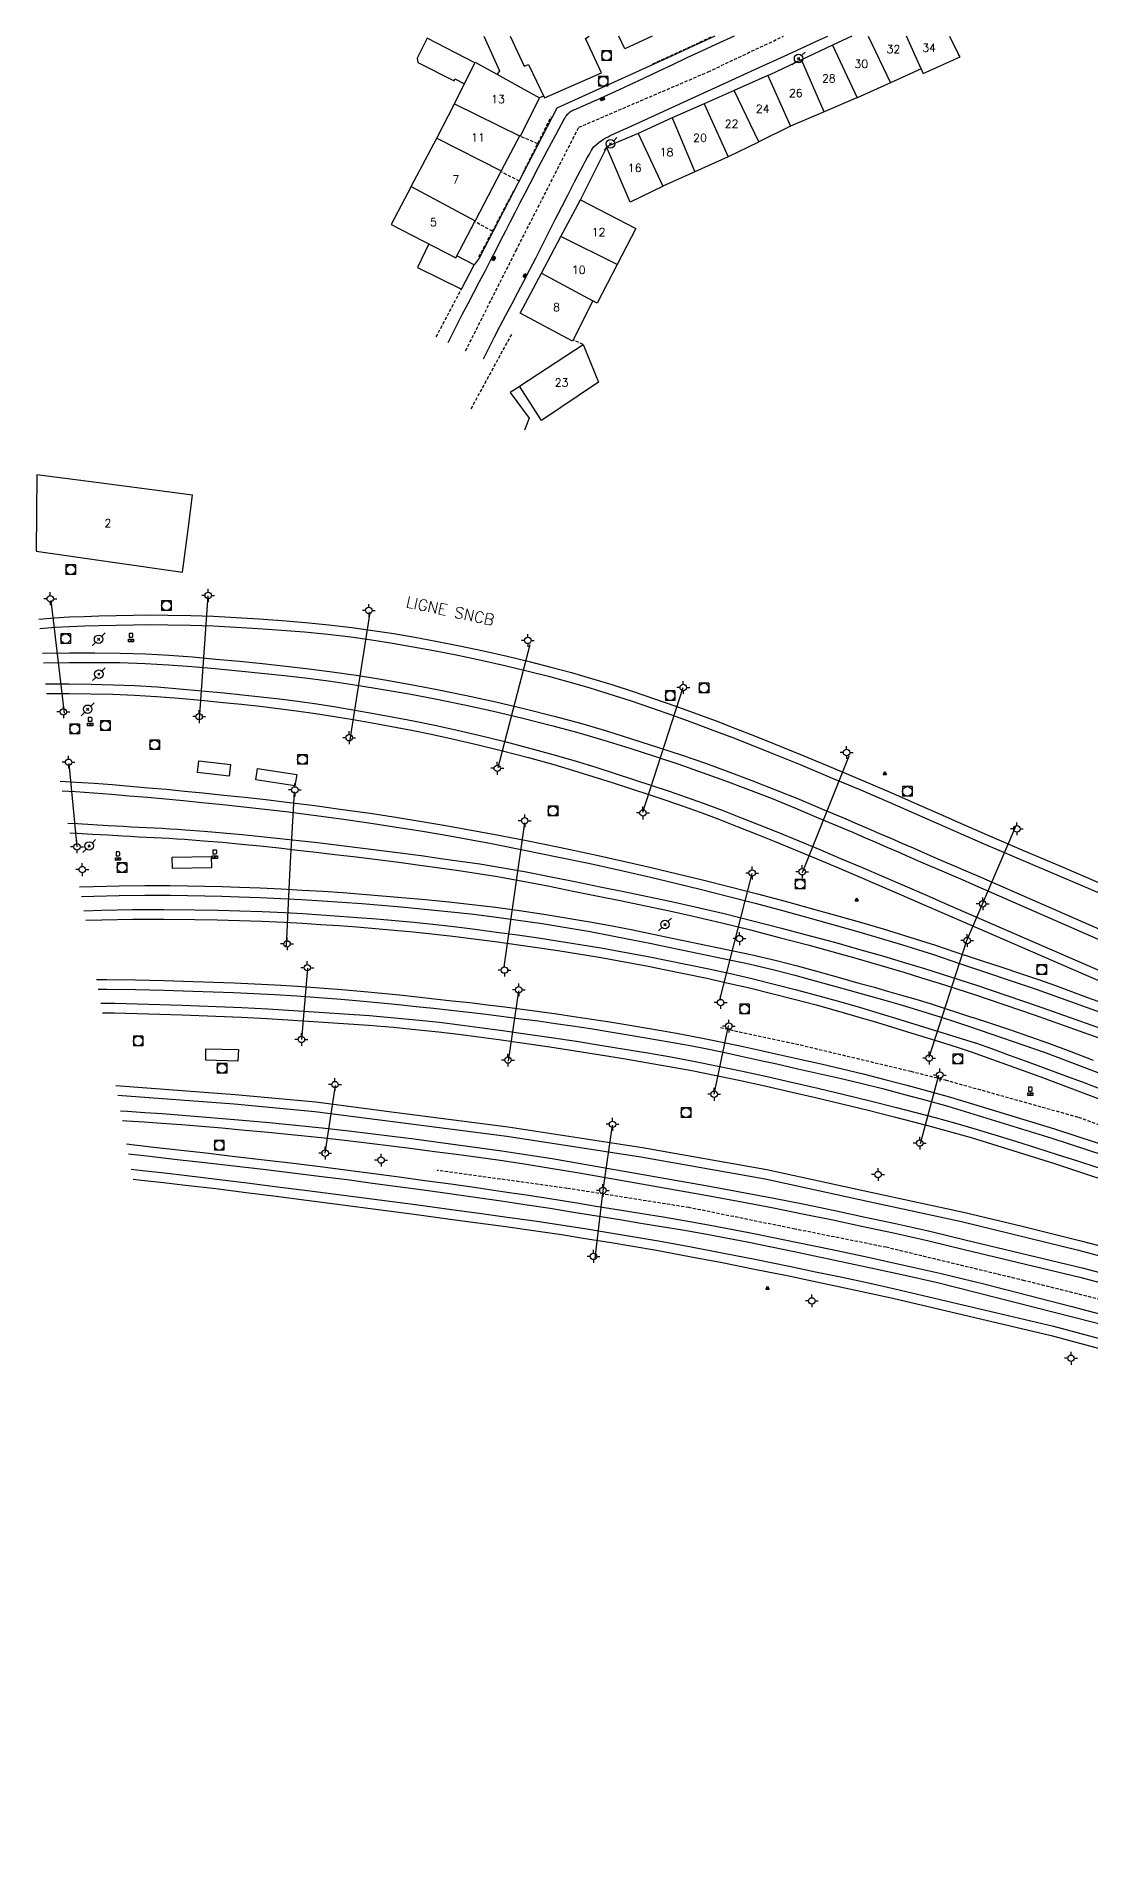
# Model space of a CAD drawing. Header units: millimetres. Extents: x 185000 to 186000, y 127999 to 129000.
# Drawn here: x 185449 to 185613.8, y 128717.7 to 129000 of the extents above; entities that cross this region are included whole.
import ezdxf
from ezdxf.enums import TextEntityAlignment as Align

# ---------------------------------------------------------------- set-up
doc = ezdxf.new("R2010")
doc.units = ezdxf.units.MM
doc.linetypes.add('DASHED', pattern=[0.75, 0.5, -0.25])
doc.layers.get('0').update_dxf_attribs({"linetype": 'CONTINUOUS'})
for name, color, linetype in [('W0001', 6, 'DASHED'), ('W0014', 7, 'CONTINUOUS'), ('W0101', 7, 'CONTINUOUS'), ('W0104', 1, 'CONTINUOUS'), ('W0112', 1, 'DASHED'), ('W0401', 7, 'CONTINUOUS'), ('W0420', 7, 'CONTINUOUS'), ('W0438', 7, 'CONTINUOUS'), ('W0439', 7, 'CONTINUOUS'), ('W0473', 7, 'CONTINUOUS'), ('W0610', 7, 'CONTINUOUS'), ('W0611', 7, 'CONTINUOUS'), ('W0700', 7, 'CONTINUOUS'), ('W0850', 7, 'CONTINUOUS'), ('W0989', 7, 'CONTINUOUS'), ('W0991', 7, 'CONTINUOUS'), ('W1102', 7, 'CONTINUOUS')]:
    doc.layers.add(name, color=color, linetype=linetype)
doc.styles.get("Standard").update_dxf_attribs({"font": 'romans.shx', "width": 0.85})

# ---------------------------------------------------------------- blocks, each defined once
blk = doc.blocks.new('T420')
for p, q in [((0.75, 0.75), (-0.75, 0.75)), ((-0.75, 0.75), (-0.75, -0.75)), ((0.75, 0.75), (0.75, -0.75)), ((0.75, -0.75), (-0.75, -0.75))]:
    blk.add_line(p, q)
blk.add_ellipse((0, 0), major_axis=(-0.53, 0.53), ratio=1, start_param=3.926991, end_param=10.210176)
blk = doc.blocks.new('T401')
for p, q in [((-0.3, 0.3), (0, 0.3)), ((-0.3, -0.25), (-0.3, 0.3)), ((-0.3, 0.15), (0, 0.15)), ((-0.3, 0), (0, 0)), ((0, 0.3), (0, -0.25)), ((-0.3, -0.15), (0, -0.15)), ((-0.3, -0.25), (-0.3, -0.3)), ((-0.3, -0.3), (0, -0.3)), ((0, -0.3), (0, -0.25))]:
    blk.add_line(p, q)
blk = doc.blocks.new('T473')
for p, q in [((-0.166667, 0.166667), (0.166667, -0.166667)), ((-0.166667, -0.166667), (0.166667, 0.166667)), ((0.500001, 0.500001), (1.000002, 1.000002)), ((-1.000002, -1.000002), (-0.500001, -0.500001))]:
    blk.add_line(p, q)
blk.add_ellipse((0, 0), major_axis=(0.471405, 0.471405), ratio=1, start_param=5.4977871438, end_param=11.780972451)
blk = doc.blocks.new('croix')
for p, q in [((-3, 0), (3, 0)), ((0, -3), (0, 3))]:
    blk.add_line(p, q)
blk = doc.blocks.new('T818')
at = {"color": 16, "linetype": 'Continuous', "xscale": 0.0001666666666666667, "yscale": 0.0001666666666666667}
blk.add_blockref('croix', (0, 0), dxfattribs=at)
blk = doc.blocks.new('T610')
for p, q in [((-0.500001, 0), (-1.000002, 0)), ((0, 0.500001), (0, 1.000002)), ((0.500001, 0), (1.000002, 0)), ((0, -0.500001), (0, -1.000002))]:
    blk.add_line(p, q)
blk.add_ellipse((0, 0), major_axis=(-0.353554, 0.353554), ratio=1, start_param=3.926990817, end_param=10.2101761242)
blk = doc.blocks.new('T438')
for p, q in [((-0.4, 0.2), (0.4, 0.2)), ((-0.4, -0.2), (-0.4, 0.2)), ((0.15, 1.1), (-0.3, 1.1)), ((-0.3, 1.1), (-0.3, 0.5)), ((-0.3, 0.5), (0.15, 0.5)), ((0.3, 0.65), (0.3, 0.95)), ((0.4, 0.2), (0.4, -0.2))]:
    blk.add_line(p, q)
at = {"flags": 128}
for points in [[(-0.4, -0.2), (0.4, 0.2)], [(0.4, -0.2), (-0.4, -0.2)]]:
    blk.add_lwpolyline(points, dxfattribs=at)
for centre, major_axis, start_param, end_param in [((0.15, 0.95), (0.106, -0.106), 0.785398, 2.356194), ((0.15, 0.65), (0.106, 0.106), 3.926991, 5.497787)]:
    blk.add_ellipse(centre, major_axis=major_axis, ratio=1, start_param=start_param, end_param=end_param)
blk = doc.blocks.new('T850')
for p, q in [((-0.25, -0.15), (0, 0.32)), ((0, 0.32), (0.25, -0.15)), ((-0.25, -0.15), (0.25, -0.15))]:
    blk.add_line(p, q)
for major_axis in [(-0.106, 0.106), (-0.0354, 0.0354), (-0.0236, 0.0236)]:
    blk.add_ellipse((0, 0), major_axis=major_axis, ratio=1, start_param=3.926991, end_param=10.210176)

msp = doc.modelspace()

# ---------------------------------------------------------------- linework, layer by layer
at = {"layer": 'W0001'}
msp.add_lwpolyline([(185516.11, 128950.85), (185516.11, 128950.85), (185524, 128966.54), (185533.79, 128985.77), (185554.02, 128994.43), (185565.8, 129000)], dxfattribs=at)
at = {"layer": 'W0014'}
for points in [[(185555.03, 129000), (185548.28, 128996.87), (185530.35, 128988.75), (185518.25, 128965.32), (185517.44, 128964.28)], [(185558.05, 129000), (185555.21, 128998.69), (185552.95, 128997.64), (185550.69, 128996.59), (185548.43, 128995.53), (185546.17, 128994.46), (185543.92, 128993.4), (185541.66, 128992.35), (185539.4, 128991.3), (185537.13, 128990.26), (185536.73, 128990.08), (185536.32, 128989.9), (185535.92, 128989.72), (185535.51, 128989.54), (185535.11, 128989.36), (185534.7, 128989.18), (185534.29, 128989), (185533.89, 128988.82), (185533.58, 128988.68), (185533.26, 128988.56), (185532.95, 128988.42), (185532.65, 128988.26), (185532.47, 128988.14), (185532.28, 128988.02), (185532.11, 128987.88), (185531.95, 128987.73), (185531.82, 128987.58), (185531.71, 128987.43), (185531.61, 128987.26), (185531.52, 128987.09)], [(185541.39, 128985.67), (185546.39, 128987.96), (185551.39, 128990.26), (185556.39, 128992.55), (185561.39, 128994.84), (185566.46, 128997.15), (185571.53, 128999.47), (185572.7, 129000)], [(185531.52, 128987.09), (185530.16, 128984.56), (185528.8, 128982.02), (185527.46, 128979.48), (185526.12, 128976.93), (185525.36, 128975.45), (185524.6, 128973.98), (185523.84, 128972.5), (185523.08, 128971.02), (185522.33, 128969.54), (185521.57, 128968.06), (185520.82, 128966.58), (185520.05, 128965.1), (185519.16, 128963.37), (185518.25, 128961.64), (185517.35, 128959.91), (185516.45, 128958.19), (185515.54, 128956.46), (185514.64, 128954.73), (185513.34, 128952.08)], [(185518.88, 128949.62), (185520.61, 128953.04), (185521.53, 128954.78), (185522.45, 128956.51), (185523.37, 128958.24), (185524.28, 128959.98), (185525.19, 128961.71), (185526.1, 128963.45), (185527.11, 128965.42), (185528.12, 128967.39), (185529.12, 128969.37), (185530.12, 128971.34), (185531.12, 128973.32), (185532.12, 128975.29), (185533.14, 128977.26), (185534.17, 128979.22), (185534.48, 128979.82), (185534.79, 128980.41), (185535.11, 128981), (185535.45, 128981.58), (185535.62, 128981.88), (185535.8, 128982.19), (185536, 128982.48), (185536.22, 128982.76), (185536.56, 128983.09), (185536.92, 128983.39), (185537.3, 128983.66), (185537.68, 128983.92), (185538.02, 128984.12), (185538.36, 128984.3), (185538.7, 128984.48), (185539.05, 128984.65), (185539.63, 128984.92), (185540.21, 128985.18), (185540.8, 128985.43), (185541.39, 128985.67)]]:
    msp.add_lwpolyline(points, dxfattribs=at)
at = {"layer": 'W0101'}
for points in [[(185523.07, 129000), (185525.25, 128995.29), (185525.95, 128995.55), (185528.43, 128990.36)], [(185537.34, 128994.28), (185534.86, 128999.64), (185535.4, 129000)], [(185545.26, 129000), (185541, 128998.01), (185540.04, 129000)], [(185573.41, 128998.61), (185568.58, 128996.31)], [(185576.46, 129000), (185573.41, 128998.61)], [(185514.4, 128989.42), (185517.61, 128995.95), (185527.65, 128990.36), (185524.61, 128984.4)], [(185568.58, 128996.31), (185563.62, 128993.95), (185563.34, 128993.83)], [(185587.31, 128994.89), (185587.59, 128994.15), (185593.37, 128996.79), (185593.13, 128997.15)], [(185528.43, 128990.36), (185537.34, 128994.28)], [(185563.34, 128993.83), (185558.07, 128991.51)], [(185587.31, 128994.89), (185582.47, 128992.72)], [(185558.07, 128991.51), (185553.38, 128989.44)], [(185577.29, 128990.39), (185576.98, 128990.25), (185572.14, 128988.18)], [(185582.47, 128992.72), (185577.29, 128990.39)], [(185511.59, 128984.06), (185514.4, 128989.42)], [(185548.37, 128987.23), (185543.05, 128984.8)], [(185553.38, 128989.44), (185548.37, 128987.23)], [(185572.14, 128988.18), (185566.85, 128985.93)], [(185524.61, 128984.4), (185524.58, 128984.49), (185521.68, 128978.95)], [(185543.05, 128984.8), (185538.11, 128982.69)], [(185566.85, 128985.93), (185561.9, 128983.5)], [(185507.62, 128976.5), (185511.59, 128984.06)], [(185546.9, 128976.55), (185546.86, 128976.51), (185541.83, 128974.07), (185538.11, 128982.69)], [(185561.9, 128983.5), (185561.89, 128983.46), (185557.12, 128981.13)], [(185521.68, 128978.95), (185517.6, 128971.16)], [(185551.92, 128978.8), (185546.9, 128976.55)], [(185557.12, 128981.13), (185551.92, 128978.8)], [(185507.62, 128976.5), (185504.5, 128970.57), (185514.59, 128965.39), (185517.6, 128971.16)], [(185530.99, 128968.7), (185534.06, 128974.45)], [(185534.06, 128974.45), (185542.7, 128969.98), (185539.79, 128964.34)], [(185527.95, 128962.98), (185530.99, 128968.7)], [(185524.64, 128956.76), (185527.95, 128962.98)], [(185539.79, 128964.34), (185536.68, 128958.3), (185535.97, 128958.68)], [(185535.97, 128958.68), (185532.83, 128952.37), (185524.64, 128956.76)]]:
    msp.add_lwpolyline(points, dxfattribs=at)
for points in [[(185536.89, 128945.94), (185527.99, 128939.97), (185524.52, 128945.35), (185534.48, 128951.83)], [(185449.12, 128931.5), (185449.01, 128919.56), (185471.9, 128916.28), (185472.77, 128922.97), (185473.45, 128928.31), (185458.37, 128930.27)]]:
    msp.add_lwpolyline(points, close=True, dxfattribs=at)
at = {"layer": 'W0104'}
for points in [[(185517.56, 128995.85), (185510.12, 128999.68), (185508.52, 128996.57), (185508.63, 128995.91), (185514.3, 128993.02), (185514.44, 128993.32), (185515.93, 128992.54)], [(185518.96, 129000), (185521.4, 128994.59), (185521.02, 128994.05)], [(185528.29, 128990.65), (185527.65, 128990.36)], [(185534.06, 128974.45), (185538.08, 128982.46), (185538.11, 128982.69)], [(185510.38, 128967.55), (185508.59, 128963.86), (185515.45, 128960.49), (185517.44, 128964.28), (185514.75, 128965.7)], [(185524.56, 128945.27), (185523.08, 128944.36), (185526.06, 128940.32), (185525.33, 128938.46)]]:
    msp.add_lwpolyline(points, dxfattribs=at)
at = {"layer": 'W0112'}
for points in [[(185545.38, 128995.67), (185552.69, 128999.05), (185554.7, 129000)], [(185525.09, 128978.62), (185529.47, 128987.41)], [(185527.37, 128983.19), (185524.61, 128984.4)], [(185524.54, 128977.36), (185521.61, 128978.82)], [(185518.2, 128965.52), (185523.64, 128975.83)], [(185520.31, 128969.53), (185517.54, 128971.04)], [(185511.52, 128953.03), (185515.45, 128960.49)], [(185523.26, 128953.41), (185516.81, 128941.56)], [(185534.48, 128951.83), (185532.93, 128952.57)], [(185555.94, 128845.15), (185568.43, 128842.45), (185585.66, 128838.34), (185591.05, 128836.98)], [(185591.05, 128836.98), (185611.86, 128831.16), (185637.85, 128821.73), (185652.12, 128816.21), (185672.92, 128807.13), (185699.26, 128795.79), (185724.9, 128784.77), (185759.96, 128769.62), (185788.44, 128756.73), (185802.83, 128750.64), (185817.42, 128745.07), (185823.29, 128741.96)], [(185567.55, 128813.69), (185551.02, 128817.04), (185531.94, 128820.05), (185511.67, 128822.86)], [(185822.11, 128731.63), (185798.98, 128740.16), (185772.15, 128749.79), (185738.93, 128761.85), (185711.72, 128771.59), (185681.34, 128782.46), (185666.58, 128787.48), (185660.19, 128789.57), (185635.85, 128796.96), (185618.24, 128801.93), (185603.41, 128805.63), (185581.82, 128810.84), (185567.55, 128813.69)]]:
    msp.add_lwpolyline(points, dxfattribs=at)
at = {"layer": 'W0439'}
for points in [[(185474.45, 128886.81), (185479.37, 128886.26), (185479.16, 128884.43), (185474.24, 128884.99)], [(185483.6, 128885.6), (185489.72, 128884.66), (185489.45, 128882.9), (185483.33, 128883.84)], [(185470.27, 128871.77), (185476.37, 128871.9), (185476.4, 128870.1), (185470.31, 128869.98)], [(185475.52, 128841.86), (185480.64, 128841.75), (185480.5, 128839.93), (185475.52, 128840.07)]]:
    msp.add_lwpolyline(points, close=True, dxfattribs=at)
at = {"layer": 'W0611'}
for points in [[(185451.33, 128911.88), (185453.37, 128894.28)], [(185475.83, 128912.6), (185474.5, 128893.31)], [(185501.12, 128909.97), (185498.02, 128890.12)], [(185521.2, 128885.8), (185526.22, 128905)], [(185550.03, 128898.21), (185543.73, 128878.75)], [(185454.11, 128886.41), (185455.39, 128873.39)], [(185576.01, 128887.56), (185568.67, 128869.32)], [(185488.13, 128857.91), (185488.71, 128870.07), (185489.4, 128882)], [(185522.15, 128854.63), (185525.38, 128877.15)], [(185602.07, 128876.66), (185594.37, 128858.7), (185588.46, 128840.49)], [(185555.83, 128849.5), (185560.9, 128869.24)], [(185490.54, 128843.31), (185491.46, 128854.43)], [(185522.82, 128839.92), (185524.42, 128850.88)], [(185554.95, 128834.77), (185557.21, 128845.42)], [(185587.17, 128827.03), (185590.05, 128837.74)], [(185494.18, 128825.54), (185495.79, 128836.1)], [(185539, 128829.92), (185537.61, 128820.11), (185536.32, 128809.15)]]:
    msp.add_lwpolyline(points, dxfattribs=at)
at = {"layer": 'W0700'}
for points in [[(185449.45, 128908.97), (185451.9, 128909.16), (185454.19, 128909.29), (185456.49, 128909.38), (185458.78, 128909.45), (185461.49, 128909.52), (185464.19, 128909.57), (185466.9, 128909.6), (185469.61, 128909.58), (185473.16, 128909.51), (185476.72, 128909.39), (185480.27, 128909.22), (185483.82, 128909.01), (185487.46, 128908.75), (185491.1, 128908.44), (185494.73, 128908.08), (185498.35, 128907.65), (185501.64, 128907.19), (185504.92, 128906.68), (185508.19, 128906.11), (185511.45, 128905.5), (185515.17, 128904.78), (185518.88, 128904), (185522.58, 128903.18), (185526.26, 128902.29), (185529.45, 128901.47), (185532.63, 128900.6), (185535.79, 128899.68), (185538.94, 128898.72), (185542.28, 128897.65), (185545.61, 128896.52), (185548.93, 128895.35), (185552.24, 128894.16), (185555.25, 128893.04), (185558.26, 128891.89), (185561.25, 128890.71), (185564.24, 128889.51), (185568.93, 128887.61), (185573.6, 128885.68), (185578.26, 128883.71), (185582.91, 128881.72)], [(185449.58, 128907.48), (185452.01, 128907.67), (185454.28, 128907.79), (185456.55, 128907.88), (185458.83, 128907.95), (185461.51, 128908.02), (185464.21, 128908.07), (185466.9, 128908.1), (185469.59, 128908.08), (185473.12, 128908.01), (185476.66, 128907.89), (185480.19, 128907.72), (185483.72, 128907.51), (185487.34, 128907.25), (185490.95, 128906.95), (185494.56, 128906.59), (185498.16, 128906.16), (185501.42, 128905.71), (185504.68, 128905.19), (185507.93, 128904.63), (185511.17, 128904.03), (185514.87, 128903.31), (185518.56, 128902.54), (185522.23, 128901.71), (185525.9, 128900.84), (185529.07, 128900.02), (185532.22, 128899.16), (185535.36, 128898.25), (185538.49, 128897.29), (185541.82, 128896.22), (185545.13, 128895.1), (185548.43, 128893.94), (185551.72, 128892.75), (185554.73, 128891.63), (185557.72, 128890.49), (185560.7, 128889.31), (185563.68, 128888.12), (185568.36, 128886.22), (185573.02, 128884.29), (185577.68, 128882.33), (185582.31, 128880.34)], [(185449.98, 128903.61), (185454.2, 128903.68), (185458.17, 128903.7), (185462.15, 128903.66), (185466.13, 128903.53), (185469.79, 128903.32), (185473.46, 128903.04), (185477.11, 128902.72), (185480.77, 128902.37), (185484.39, 128902.01), (185488.01, 128901.62), (185491.63, 128901.2), (185495.24, 128900.72), (185499.36, 128900.12), (185503.47, 128899.46), (185507.57, 128898.74), (185511.66, 128897.97), (185516.25, 128897.03), (185520.83, 128896.03), (185525.39, 128894.96), (185529.93, 128893.81), (185534.04, 128892.68), (185538.14, 128891.48), (185542.21, 128890.22), (185546.27, 128888.92), (185549.93, 128887.7), (185553.58, 128886.43), (185557.22, 128885.12), (185560.84, 128883.76), (185564.53, 128882.31), (185568.21, 128880.81), (185571.87, 128879.28), (185575.53, 128877.74), (185577.28, 128877), (185579.03, 128876.25), (185580.78, 128875.49), (185582.53, 128874.73), (185584.27, 128873.97), (185586.02, 128873.21), (185587.76, 128872.45), (185589.51, 128871.69), (185591.1, 128871.01), (185592.69, 128870.32), (185594.28, 128869.64), (185595.88, 128868.96)], [(185450.14, 128902.11), (185454.2, 128902.18), (185458.16, 128902.2), (185462.11, 128902.16), (185466.06, 128902.03), (185469.71, 128901.82), (185473.35, 128901.54), (185476.99, 128901.22), (185480.62, 128900.88), (185484.23, 128900.52), (185487.83, 128900.13), (185491.44, 128899.71), (185495.03, 128899.24), (185499.13, 128898.63), (185503.22, 128897.98), (185507.3, 128897.27), (185511.36, 128896.5), (185515.93, 128895.56), (185520.49, 128894.57), (185525.03, 128893.5), (185529.55, 128892.35), (185533.64, 128891.24), (185537.71, 128890.04), (185541.76, 128888.79), (185545.8, 128887.49), (185549.45, 128886.28), (185553.08, 128885.01), (185556.7, 128883.71), (185560.3, 128882.36), (185563.99, 128880.92), (185567.65, 128879.42), (185571.3, 128877.89), (185574.95, 128876.36), (185576.7, 128875.62), (185578.45, 128874.87), (185580.19, 128874.11), (185581.94, 128873.35), (185583.68, 128872.59), (185585.43, 128871.83), (185587.17, 128871.07), (185588.92, 128870.32), (185590.51, 128869.63), (185592.1, 128868.95), (185593.69, 128868.26), (185595.29, 128867.58)], [(185450.49, 128898.83), (185454.18, 128898.83), (185457.61, 128898.8), (185461.03, 128898.71), (185464.45, 128898.56), (185467.94, 128898.35), (185471.42, 128898.07), (185474.9, 128897.77), (185478.38, 128897.43), (185481.26, 128897.15), (185484.14, 128896.84), (185487.02, 128896.5), (185489.89, 128896.13), (185492.87, 128895.7), (185495.84, 128895.24), (185498.81, 128894.75), (185501.77, 128894.23), (185504.87, 128893.66), (185507.96, 128893.06), (185511.05, 128892.43), (185514.13, 128891.75), (185518.2, 128890.81), (185522.26, 128889.82), (185526.3, 128888.77), (185530.33, 128887.67), (185533.4, 128886.77), (185536.45, 128885.82), (185539.48, 128884.85), (185542.52, 128883.85), (185545.21, 128882.97), (185547.9, 128882.07), (185550.58, 128881.14), (185553.25, 128880.19), (185556.17, 128879.1), (185559.08, 128877.98), (185561.98, 128876.83), (185564.88, 128875.67), (185568.16, 128874.33), (185571.43, 128872.96), (185574.7, 128871.58), (185577.96, 128870.2), (185581.35, 128868.75), (185584.74, 128867.29), (185588.12, 128865.82), (185591.5, 128864.34)], [(185450.65, 128897.33), (185454.17, 128897.33), (185457.57, 128897.3), (185460.97, 128897.21), (185464.37, 128897.07), (185467.84, 128896.85), (185471.31, 128896.58), (185474.77, 128896.27), (185478.23, 128895.94), (185481.1, 128895.65), (185483.97, 128895.35), (185486.83, 128895.01), (185489.69, 128894.64), (185492.65, 128894.22), (185495.61, 128893.76), (185498.56, 128893.27), (185501.51, 128892.76), (185504.59, 128892.19), (185507.67, 128891.59), (185510.74, 128890.96), (185513.8, 128890.29), (185517.85, 128889.35), (185521.89, 128888.36), (185525.91, 128887.32), (185529.92, 128886.23), (185532.97, 128885.33), (185536.01, 128884.39), (185539.03, 128883.42), (185542.05, 128882.43), (185544.73, 128881.55), (185547.41, 128880.65), (185550.08, 128879.73), (185552.74, 128878.78), (185555.65, 128877.69), (185558.55, 128876.58), (185561.43, 128875.43), (185564.32, 128874.28), (185567.59, 128872.94), (185570.86, 128871.58), (185574.12, 128870.2), (185577.38, 128868.82), (185580.76, 128867.37), (185584.14, 128865.91), (185587.52, 128864.45), (185590.9, 128862.97)], [(185452.77, 128883.65), (185455.26, 128883.5), (185458.07, 128883.31), (185460.88, 128883.1), (185463.68, 128882.87), (185466.52, 128882.62), (185469.36, 128882.37), (185472.2, 128882.1), (185475.04, 128881.82), (185478.33, 128881.48), (185481.62, 128881.14), (185484.91, 128880.77), (185488.2, 128880.38), (185492.54, 128879.82), (185496.88, 128879.24), (185501.21, 128878.62), (185505.54, 128877.96), (185509.28, 128877.36), (185513.01, 128876.72), (185516.74, 128876.06), (185520.46, 128875.36), (185525.61, 128874.36), (185530.75, 128873.31), (185535.88, 128872.22), (185541, 128871.1), (185545.12, 128870.16), (185549.23, 128869.18), (185553.33, 128868.18), (185557.42, 128867.15), (185561.73, 128866.03), (185566.03, 128864.89), (185570.32, 128863.72), (185574.61, 128862.51), (185577.97, 128861.55), (185581.33, 128860.57), (185584.68, 128859.56), (185588.02, 128858.52), (185589.54, 128858.03), (185591.06, 128857.53), (185592.57, 128857.01), (185594.08, 128856.48)], [(185453.05, 128882.13), (185455.16, 128882.01), (185457.96, 128881.81), (185460.76, 128881.6), (185463.56, 128881.37), (185466.39, 128881.13), (185469.22, 128880.87), (185472.05, 128880.6), (185474.89, 128880.32), (185478.17, 128879.99), (185481.45, 128879.65), (185484.73, 128879.28), (185488.01, 128878.89), (185492.34, 128878.34), (185496.67, 128877.75), (185500.99, 128877.14), (185505.31, 128876.48), (185509.04, 128875.88), (185512.76, 128875.25), (185516.47, 128874.58), (185520.18, 128873.89), (185525.32, 128872.89), (185530.44, 128871.84), (185535.56, 128870.76), (185540.67, 128869.63), (185544.78, 128868.7), (185548.88, 128867.73), (185552.97, 128866.72), (185557.05, 128865.7), (185561.35, 128864.58), (185565.64, 128863.44), (185569.92, 128862.27), (185574.2, 128861.07), (185577.55, 128860.11), (185580.9, 128859.13), (185584.24, 128858.13), (185587.57, 128857.09), (185589.08, 128856.6), (185590.58, 128856.11), (185592.08, 128855.59), (185593.58, 128855.07)], [(185582.31, 128880.34), (185596.99, 128873.89), (185643.48, 128854.12), (185667.11, 128843.86), (185684.81, 128835.65), (185698.98, 128828.41), (185711.19, 128821.84), (185723.02, 128814.91), (185733.39, 128808.99), (185747.64, 128800.61), (185761.24, 128792.57), (185771.48, 128786.69), (185779.36, 128782.58), (185787.11, 128778.98), (185801.12, 128772.97), (185816.55, 128766.35), (185830.57, 128760.18), (185837.74, 128757.01)], [(185582.93, 128881.71), (185586.58, 128880.08), (185590.25, 128878.47), (185593.91, 128876.86), (185597.59, 128875.27), (185603.39, 128872.77), (185609.19, 128870.29), (185615.01, 128867.83)], [(185453.98, 128877.07), (185455.48, 128877.01), (185457.87, 128876.88), (185460.27, 128876.74), (185462.66, 128876.59), (185463.86, 128876.53), (185465.07, 128876.46), (185466.27, 128876.4), (185467.47, 128876.34), (185468.68, 128876.28), (185469.88, 128876.22), (185471.08, 128876.14), (185472.29, 128876.06), (185475.26, 128875.84), (185478.24, 128875.58), (185481.21, 128875.3), (185484.18, 128875.01), (185487.1, 128874.71), (185490.03, 128874.39), (185492.95, 128874.05), (185495.87, 128873.7), (185499.2, 128873.3), (185502.53, 128872.88), (185505.86, 128872.45), (185509.19, 128872.01), (185512.23, 128871.59), (185515.28, 128871.16), (185518.32, 128870.71), (185521.35, 128870.22), (185525.3, 128869.51), (185529.24, 128868.75), (185533.18, 128867.95), (185537.11, 128867.16), (185540.83, 128866.41), (185544.55, 128865.65), (185548.27, 128864.87), (185551.98, 128864.04), (185556.49, 128862.97), (185560.98, 128861.85), (185565.47, 128860.7), (185569.95, 128859.51), (185573.73, 128858.48), (185577.5, 128857.42), (185581.27, 128856.34), (185585.02, 128855.23), (185587.8, 128854.38), (185590.57, 128853.52), (185593.33, 128852.63), (185596.09, 128851.73)], [(185454.25, 128875.56), (185455.42, 128875.51), (185457.81, 128875.38), (185460.19, 128875.24), (185462.57, 128875.1), (185463.77, 128875.03), (185464.98, 128874.97), (185466.18, 128874.91), (185467.38, 128874.85), (185468.58, 128874.79), (185469.78, 128874.72), (185470.98, 128874.65), (185472.18, 128874.57), (185475.14, 128874.34), (185478.11, 128874.09), (185481.07, 128873.81), (185484.03, 128873.52), (185486.95, 128873.22), (185489.86, 128872.89), (185492.77, 128872.56), (185495.69, 128872.21), (185499.01, 128871.81), (185502.34, 128871.39), (185505.66, 128870.97), (185508.98, 128870.52), (185512.02, 128870.1), (185515.05, 128869.68), (185518.08, 128869.23), (185521.1, 128868.74), (185525.04, 128868.03), (185528.97, 128867.27), (185532.89, 128866.48), (185536.81, 128865.69), (185540.52, 128864.94), (185544.24, 128864.18), (185547.94, 128863.4), (185551.64, 128862.58), (185556.14, 128861.51), (185560.62, 128860.4), (185565.09, 128859.24), (185569.56, 128858.06), (185573.33, 128857.03), (185577.09, 128855.98), (185580.85, 128854.9), (185584.59, 128853.79), (185587.36, 128852.95), (185590.12, 128852.09), (185592.87, 128851.21), (185595.62, 128850.31)], [(185595.88, 128868.96), (185617.67, 128859.43), (185640.95, 128849.62), (185657.29, 128842.66), (185675.19, 128834.98), (185693.48, 128827.18), (185713.86, 128818.4), (185730.07, 128811.64), (185749.62, 128803.17), (185767.05, 128795.71), (185783.01, 128788.77), (185800.1, 128781.49), (185810.42, 128777.02)], [(185455.8, 128867.12), (185457.98, 128867.2), (185461.98, 128867.3), (185465.98, 128867.35), (185469.97, 128867.34), (185472.67, 128867.31), (185475.37, 128867.25), (185478.07, 128867.18), (185480.76, 128867.09), (185484.03, 128866.96), (185487.3, 128866.81), (185490.56, 128866.64), (185493.83, 128866.45), (185496.91, 128866.24), (185500, 128866.01), (185503.09, 128865.76), (185506.17, 128865.49), (185509.83, 128865.15), (185513.48, 128864.79), (185517.13, 128864.4), (185520.78, 128863.95), (185524.55, 128863.43), (185528.31, 128862.87), (185532.07, 128862.26), (185535.82, 128861.62), (185539.03, 128861.03), (185542.23, 128860.4), (185545.43, 128859.74), (185548.63, 128859.08), (185552.65, 128858.25), (185556.67, 128857.42), (185560.69, 128856.55), (185564.69, 128855.62), (185567.92, 128854.8), (185571.13, 128853.93), (185574.33, 128853.02), (185577.54, 128852.12), (185579.77, 128851.5), (185582.01, 128850.87), (185584.24, 128850.24), (185586.46, 128849.58), (185588.68, 128848.9), (185590.89, 128848.2), (185593.1, 128847.48), (185595.3, 128846.75)], [(185456.07, 128865.63), (185458.03, 128865.7), (185462, 128865.8), (185465.98, 128865.85), (185469.96, 128865.84), (185472.65, 128865.81), (185475.34, 128865.75), (185478.02, 128865.68), (185480.71, 128865.59), (185483.97, 128865.46), (185487.22, 128865.31), (185490.48, 128865.14), (185493.73, 128864.95), (185496.81, 128864.74), (185499.89, 128864.52), (185502.96, 128864.27), (185506.04, 128864), (185509.68, 128863.66), (185513.32, 128863.3), (185516.95, 128862.91), (185520.58, 128862.46), (185524.34, 128861.95), (185528.08, 128861.39), (185531.82, 128860.78), (185535.56, 128860.14), (185538.76, 128859.55), (185541.95, 128858.92), (185545.14, 128858.27), (185548.32, 128857.61), (185552.33, 128856.79), (185556.34, 128855.96), (185560.35, 128855.09), (185564.34, 128854.16), (185567.55, 128853.35), (185570.75, 128852.47), (185573.94, 128851.58), (185577.13, 128850.68), (185579.36, 128850.06), (185581.59, 128849.43), (185583.81, 128848.8), (185586.03, 128848.14), (185588.23, 128847.46), (185590.43, 128846.77), (185592.63, 128846.06), (185594.82, 128845.33)], [(185595.29, 128867.58), (185617.08, 128858.05), (185640.36, 128848.24), (185656.7, 128841.28), (185674.6, 128833.6), (185692.89, 128825.8), (185713.28, 128817.02), (185729.48, 128810.26), (185749.02, 128801.8), (185766.45, 128794.33), (185782.42, 128787.39), (185799.51, 128780.11), (185809.82, 128775.65)], [(185456.48, 128863.41), (185459.22, 128863.5), (185464.08, 128863.58), (185468.95, 128863.6), (185473.81, 128863.56), (185477.32, 128863.5), (185480.83, 128863.4), (185484.34, 128863.27), (185487.84, 128863.11), (185490.69, 128862.96), (185493.54, 128862.78), (185496.39, 128862.58), (185499.24, 128862.37), (185502.17, 128862.13), (185505.11, 128861.88), (185508.04, 128861.61), (185510.97, 128861.31), (185514.29, 128860.93), (185517.61, 128860.52), (185520.92, 128860.08), (185524.23, 128859.62), (185527.49, 128859.16), (185530.75, 128858.67), (185534.01, 128858.15), (185537.26, 128857.61), (185539.81, 128857.16), (185542.35, 128856.7), (185544.9, 128856.21), (185547.44, 128855.7), (185550.79, 128855.02), (185554.13, 128854.31), (185557.48, 128853.58), (185560.81, 128852.81), (185564.31, 128851.95), (185567.8, 128851.07), (185571.29, 128850.14), (185574.76, 128849.19), (185577.83, 128848.3), (185580.88, 128847.38), (185583.93, 128846.44), (185586.97, 128845.5), (185589.16, 128844.82), (185591.35, 128844.14), (185593.54, 128843.46), (185595.72, 128842.77)], [(185590.9, 128862.97), (185613.81, 128853.02), (185640.08, 128841.86), (185660.19, 128833.25), (185685.41, 128822.42), (185704.93, 128814.11), (185722.8, 128806.43), (185742.63, 128797.91), (185759.77, 128790.61), (185771.65, 128785.45), (185780.13, 128781.79), (185787.2, 128778.94)], [(185591.5, 128864.34), (185614.4, 128854.4), (185640.66, 128843.24), (185660.78, 128834.63), (185686, 128823.8), (185705.52, 128815.49), (185723.4, 128807.81), (185743.22, 128799.29), (185760.36, 128791.99), (185772.25, 128786.82), (185780.71, 128783.17), (185787.75, 128780.33)], [(185456.75, 128861.92), (185459.26, 128862), (185464.1, 128862.08), (185468.95, 128862.1), (185473.79, 128862.06), (185477.28, 128862), (185480.78, 128861.9), (185484.28, 128861.77), (185487.77, 128861.61), (185490.61, 128861.46), (185493.45, 128861.28), (185496.28, 128861.09), (185499.12, 128860.87), (185502.05, 128860.64), (185504.97, 128860.39), (185507.89, 128860.12), (185510.81, 128859.82), (185514.12, 128859.44), (185517.42, 128859.03), (185520.72, 128858.59), (185524.02, 128858.14), (185527.27, 128857.67), (185530.52, 128857.18), (185533.76, 128856.67), (185537, 128856.13), (185539.54, 128855.69), (185542.08, 128855.22), (185544.61, 128854.74), (185547.14, 128854.23), (185550.48, 128853.55), (185553.81, 128852.85), (185557.14, 128852.11), (185560.46, 128851.35), (185563.95, 128850.5), (185567.43, 128849.61), (185570.9, 128848.7), (185574.36, 128847.74), (185577.41, 128846.86), (185580.46, 128845.94), (185583.5, 128845), (185586.53, 128844.07), (185588.72, 128843.39), (185590.91, 128842.71), (185593.09, 128842.03), (185595.27, 128841.34)], [(185593.58, 128855.07), (185605.26, 128851.18), (185615.26, 128847.55), (185627.82, 128842.73), (185638.32, 128838.44), (185649.86, 128833.53), (185665.91, 128826.7), (185683.05, 128819.48), (185702.19, 128811.2), (185718.27, 128804.33), (185734.01, 128797.54), (185755.5, 128788.47), (185773.62, 128780.73), (185794.67, 128771.63), (185814.92, 128762.82), (185824, 128758.85), (185834.6, 128754.03)], [(185594.03, 128856.5), (185596.97, 128855.55), (185599.91, 128854.59), (185602.83, 128853.6), (185605.75, 128852.6), (185608.27, 128851.71), (185610.78, 128850.8), (185613.29, 128849.88), (185615.79, 128848.95)], [(185458.44, 128852.68), (185460.05, 128852.67), (185464.54, 128852.59), (185469.03, 128852.49), (185473.53, 128852.36), (185476.73, 128852.26), (185479.94, 128852.14), (185483.14, 128852), (185486.34, 128851.83), (185489.82, 128851.61), (185493.3, 128851.36), (185496.78, 128851.09), (185500.26, 128850.79), (185503.01, 128850.53), (185505.77, 128850.26), (185508.52, 128849.97), (185511.27, 128849.67), (185514.02, 128849.36), (185516.77, 128849.05), (185519.51, 128848.72), (185522.26, 128848.38), (185524.96, 128848.03), (185527.65, 128847.67), (185530.34, 128847.3), (185533.03, 128846.91), (185535.83, 128846.48), (185538.63, 128846.04), (185541.43, 128845.58), (185544.22, 128845.1), (185546.64, 128844.69), (185549.07, 128844.26), (185551.49, 128843.82), (185553.91, 128843.35), (185556.7, 128842.78), (185559.49, 128842.18), (185562.27, 128841.56), (185565.05, 128840.94), (185568.34, 128840.21), (185571.64, 128839.47), (185574.93, 128838.72), (185578.21, 128837.94), (185581.63, 128837.07), (185585.05, 128836.18), (185588.46, 128835.25), (185591.86, 128834.3)], [(185596.09, 128851.73), (185605.42, 128848.57), (185617.18, 128844.37), (185629.48, 128839.62), (185641.24, 128834.81), (185657.93, 128827.7), (185676.27, 128819.88), (185695.28, 128811.73), (185717.04, 128802.45), (185735.69, 128794.37), (185755.47, 128785.86), (185776.58, 128776.85), (185801.21, 128766.34), (185819.47, 128758.38), (185831.57, 128753.06), (185841.51, 128748.41)], [(185458.72, 128851.18), (185460.03, 128851.17), (185464.51, 128851.09), (185469, 128850.99), (185473.48, 128850.86), (185476.67, 128850.76), (185479.87, 128850.64), (185483.06, 128850.5), (185486.25, 128850.34), (185489.73, 128850.12), (185493.19, 128849.87), (185496.66, 128849.59), (185500.13, 128849.29), (185502.87, 128849.04), (185505.62, 128848.76), (185508.36, 128848.47), (185511.1, 128848.18), (185513.85, 128847.87), (185516.59, 128847.56), (185519.33, 128847.23), (185522.07, 128846.89), (185524.76, 128846.54), (185527.45, 128846.19), (185530.13, 128845.82), (185532.81, 128845.43), (185535.61, 128845), (185538.39, 128844.56), (185541.18, 128844.1), (185543.97, 128843.62), (185546.38, 128843.21), (185548.8, 128842.79), (185551.21, 128842.35), (185553.61, 128841.88), (185556.4, 128841.31), (185559.18, 128840.71), (185561.95, 128840.09), (185564.73, 128839.47), (185568.01, 128838.74), (185571.3, 128838.01), (185574.58, 128837.26), (185577.85, 128836.48), (185581.26, 128835.62), (185584.67, 128834.73), (185588.06, 128833.81), (185591.45, 128832.86)], [(185459.12, 128848.99), (185461.29, 128848.96), (185466.57, 128848.83), (185471.85, 128848.67), (185477.13, 128848.46), (185481.16, 128848.27), (185485.19, 128848.06), (185489.22, 128847.83), (185493.24, 128847.57), (185497.16, 128847.3), (185501.08, 128847.02), (185504.99, 128846.7), (185508.9, 128846.33), (185512.05, 128845.98), (185515.2, 128845.59), (185518.35, 128845.18), (185521.49, 128844.76), (185525.48, 128844.2), (185529.47, 128843.62), (185533.45, 128843.01), (185537.44, 128842.38), (185541.01, 128841.8), (185544.59, 128841.2), (185548.16, 128840.58), (185551.72, 128839.91), (185555.56, 128839.15), (185559.38, 128838.34), (185563.2, 128837.51), (185567.01, 128836.65), (185571.13, 128835.71), (185575.24, 128834.73), (185579.34, 128833.73), (185583.43, 128832.7), (185586.46, 128831.91), (185589.47, 128831.1), (185592.48, 128830.27), (185595.49, 128829.42)], [(185595.62, 128850.31), (185604.93, 128847.16), (185616.66, 128842.96), (185628.93, 128838.22), (185640.67, 128833.43), (185657.34, 128826.32), (185675.68, 128818.5), (185694.69, 128810.36), (185716.44, 128801.07), (185735.1, 128792.99), (185754.88, 128784.48), (185775.99, 128775.48), (185800.61, 128764.96), (185818.87, 128757.01), (185830.95, 128751.69), (185840.86, 128747.07)], [(185459.4, 128847.48), (185461.27, 128847.46), (185466.54, 128847.33), (185471.8, 128847.17), (185477.07, 128846.96), (185481.09, 128846.77), (185485.11, 128846.57), (185489.13, 128846.33), (185493.14, 128846.07), (185497.05, 128845.81), (185500.95, 128845.52), (185504.85, 128845.2), (185508.74, 128844.83), (185511.89, 128844.49), (185515.02, 128844.11), (185518.15, 128843.69), (185521.29, 128843.27), (185525.27, 128842.71), (185529.25, 128842.13), (185533.22, 128841.53), (185537.2, 128840.9), (185540.76, 128840.32), (185544.33, 128839.72), (185547.89, 128839.1), (185551.44, 128838.44), (185555.26, 128837.68), (185559.07, 128836.88), (185562.88, 128836.04), (185566.68, 128835.19), (185570.78, 128834.25), (185574.88, 128833.27), (185578.98, 128832.27), (185583.06, 128831.24), (185586.07, 128830.46), (185589.08, 128829.66), (185592.08, 128828.83), (185595.08, 128827.98)], [(185595.28, 128846.76), (185598.27, 128845.79), (185601.25, 128844.79), (185604.23, 128843.76), (185607.19, 128842.7), (185610.68, 128841.41), (185614.15, 128840.08)], [(185594.82, 128845.33), (185606.68, 128841.29), (185620.54, 128835.99), (185635.72, 128830), (185649.84, 128824.02), (185667.78, 128816.38), (185687.87, 128807.75), (185708.03, 128799.19), (185723.04, 128792.71), (185737.5, 128786.43), (185761.76, 128776.2), (185781.7, 128767.65), (185801.71, 128759.02), (185818.92, 128751.51), (185833.8, 128744.74)], [(185595.27, 128841.34), (185605.83, 128837.54), (185618.78, 128832.63), (185633.43, 128826.88), (185646.52, 128821.3), (185662.18, 128814.64), (185679.94, 128807.07), (185697.01, 128799.79), (185715.35, 128791.9), (185736.18, 128783.04), (185756.36, 128774.32), (185778.43, 128764.87), (185795.53, 128757.51), (185812.22, 128750.31), (185826.46, 128743.98), (185835.26, 128739.91)], [(185595.77, 128842.75), (185598.42, 128841.82), (185601.06, 128840.87), (185603.71, 128839.91), (185606.35, 128838.94), (185609.6, 128837.74), (185612.84, 128836.51), (185616.08, 128835.28)], [(185461.48, 128836.13), (185480.09, 128834.73), (185492.71, 128833.55), (185504.96, 128831.97), (185522.74, 128829.68), (185543.74, 128826.44), (185563.19, 128822.98), (185579.42, 128819.46), (185593.88, 128816.35)], [(185461.76, 128834.6), (185479.96, 128833.24), (185492.54, 128832.05), (185504.76, 128830.49), (185522.53, 128828.2), (185543.49, 128824.96), (185562.9, 128821.51), (185579.11, 128817.99), (185593.57, 128814.88)], [(185462.2, 128832.17), (185463.26, 128832.11), (185465.99, 128831.92), (185468.72, 128831.73), (185471.85, 128831.5), (185474.99, 128831.24), (185478.13, 128830.98), (185481.26, 128830.7), (185485.41, 128830.31), (185489.56, 128829.9), (185493.7, 128829.48), (185497.84, 128829.02), (185501.25, 128828.62), (185504.65, 128828.2), (185508.06, 128827.76), (185511.46, 128827.31), (185514.89, 128826.86), (185518.32, 128826.4), (185521.75, 128825.92), (185525.18, 128825.41), (185529.63, 128824.69), (185534.07, 128823.94), (185538.51, 128823.16), (185542.95, 128822.38), (185548.28, 128821.44), (185553.62, 128820.49), (185558.95, 128819.52), (185564.27, 128818.51), (185569.04, 128817.56), (185573.8, 128816.58), (185578.55, 128815.57), (185583.3, 128814.54), (185586.07, 128813.92), (185588.84, 128813.29), (185591.61, 128812.64), (185594.38, 128811.98)], [(185591.45, 128832.86), (185607.69, 128827.9), (185623.82, 128822.62), (185636.62, 128817.91), (185649.98, 128812.55), (185663.73, 128806.61), (185678.53, 128799.49), (185694, 128791.7), (185709.65, 128783.87), (185722.74, 128777.7), (185736.47, 128771.29), (185748.51, 128765.97), (185765.86, 128759.14), (185783.29, 128752.71), (185798.79, 128747.12)], [(185591.87, 128834.3), (185608.14, 128829.33), (185624.32, 128824.03), (185637.16, 128819.31), (185650.56, 128813.94), (185664.35, 128807.97), (185679.19, 128800.83), (185694.67, 128793.04), (185710.31, 128785.22), (185723.38, 128779.05), (185737.09, 128772.65), (185749.08, 128767.36), (185766.39, 128760.54), (185783.81, 128754.12), (185799.29, 128748.53)], [(185462.48, 128830.65), (185463.17, 128830.61), (185465.89, 128830.43), (185468.61, 128830.24), (185471.74, 128830), (185474.87, 128829.75), (185478, 128829.48), (185481.12, 128829.2), (185485.26, 128828.82), (185489.4, 128828.41), (185493.54, 128827.99), (185497.67, 128827.53), (185501.07, 128827.13), (185504.47, 128826.71), (185507.87, 128826.27), (185511.26, 128825.82), (185514.69, 128825.37), (185518.11, 128824.91), (185521.53, 128824.44), (185524.95, 128823.93), (185529.39, 128823.21), (185533.83, 128822.46), (185538.26, 128821.68), (185542.69, 128820.9), (185548.02, 128819.96), (185553.35, 128819.02), (185558.67, 128818.05), (185563.98, 128817.04), (185568.74, 128816.09), (185573.49, 128815.11), (185578.24, 128814.11), (185582.98, 128813.08), (185585.74, 128812.46), (185588.5, 128811.83), (185591.26, 128811.18), (185594.02, 128810.52)], [(185595.51, 128829.42), (185598.78, 128828.42), (185602.04, 128827.41), (185605.31, 128826.39), (185608.56, 128825.35), (185611.72, 128824.32), (185614.88, 128823.29)], [(185463.15, 128826.98), (185466.93, 128826.55), (185471.22, 128826.06), (185475.51, 128825.57), (185480.08, 128825.04), (185484.66, 128824.51), (185489.23, 128823.96), (185493.8, 128823.4), (185497.78, 128822.89), (185501.76, 128822.37), (185505.74, 128821.83), (185509.72, 128821.29), (185513.78, 128820.73), (185517.83, 128820.16), (185521.89, 128819.57), (185525.94, 128818.97), (185529.57, 128818.41), (185533.2, 128817.82), (185536.83, 128817.23), (185540.45, 128816.64), (185543.72, 128816.11), (185546.98, 128815.58), (185550.25, 128815.04), (185553.5, 128814.46), (185557.08, 128813.79), (185560.64, 128813.1), (185564.2, 128812.38), (185567.76, 128811.65), (185573.38, 128810.48), (185578.98, 128809.28), (185584.59, 128808.06), (185590.19, 128806.81)], [(185595.08, 128827.98), (185608.1, 128823.92), (185620.67, 128819.74), (185634.27, 128814.6), (185647.31, 128809.53), (185661.83, 128803.13), (185677.79, 128795.71), (185692.1, 128788.51), (185708.87, 128780), (185725.25, 128772.16), (185737.73, 128766.46), (185753.11, 128759.97), (185772.33, 128752.56), (185792.28, 128745.29), (185808.03, 128739.65), (185822.41, 128734.23)], [(185463.44, 128825.44), (185466.76, 128825.06), (185471.05, 128824.57), (185475.34, 128824.07), (185479.91, 128823.55), (185484.48, 128823.02), (185489.05, 128822.48), (185493.62, 128821.91), (185497.59, 128821.41), (185501.57, 128820.88), (185505.54, 128820.35), (185509.51, 128819.8), (185513.57, 128819.24), (185517.62, 128818.67), (185521.67, 128818.09), (185525.72, 128817.49), (185529.34, 128816.93), (185532.97, 128816.34), (185536.59, 128815.75), (185540.21, 128815.16), (185543.47, 128814.63), (185546.73, 128814.1), (185549.98, 128813.56), (185553.24, 128812.99), (185556.8, 128812.32), (185560.36, 128811.62), (185563.91, 128810.91), (185567.46, 128810.18), (185573.07, 128809.01), (185578.67, 128807.81), (185584.26, 128806.59), (185589.86, 128805.35)], [(185463.88, 128823.03), (185465.63, 128822.85), (185469.08, 128822.46), (185472.53, 128822.06), (185477.26, 128821.49), (185481.98, 128820.9), (185486.71, 128820.3), (185491.43, 128819.69), (185497.05, 128818.97), (185502.66, 128818.24), (185508.28, 128817.5), (185513.89, 128816.75), (185518.25, 128816.16), (185522.6, 128815.56), (185526.95, 128814.95), (185531.3, 128814.3), (185535.04, 128813.72), (185538.77, 128813.12), (185542.5, 128812.5), (185546.23, 128811.85), (185551.34, 128810.91), (185556.45, 128809.93), (185561.55, 128808.92), (185566.65, 128807.89), (185570.79, 128807.03), (185574.93, 128806.16), (185579.06, 128805.27), (185583.19, 128804.35)], [(185464.16, 128821.49), (185465.47, 128821.35), (185468.91, 128820.97), (185472.36, 128820.57), (185477.08, 128820.01), (185481.8, 128819.41), (185486.52, 128818.81), (185491.24, 128818.2), (185496.85, 128817.48), (185502.47, 128816.75), (185508.08, 128816.02), (185513.69, 128815.26), (185518.04, 128814.68), (185522.38, 128814.08), (185526.73, 128813.47), (185531.07, 128812.82), (185534.8, 128812.24), (185538.52, 128811.64), (185542.25, 128811.02), (185545.96, 128810.37), (185551.07, 128809.43), (185556.17, 128808.45), (185561.26, 128807.45), (185566.35, 128806.42), (185570.48, 128805.56), (185574.61, 128804.69), (185578.74, 128803.8), (185582.86, 128802.89)], [(185593.91, 128816.34), (185598.5, 128815.25), (185603.08, 128814.13), (185607.65, 128812.99), (185612.22, 128811.84), (185617.64, 128810.44)], [(185593.57, 128814.88), (185611.85, 128810.38), (185633.43, 128804.64), (185655.76, 128797.77), (185677.61, 128790.63), (185695.82, 128784.12), (185718.64, 128775.89), (185736.4, 128769.58), (185751.81, 128763.99), (185760.8, 128761.05)], [(185594.02, 128810.52), (185612.06, 128806.18), (185633.29, 128800.57), (185652.87, 128794.55), (185668.36, 128789.68), (185685.3, 128783.81), (185701.22, 128778.12), (185719.11, 128771.63), (185737.27, 128765.17), (185753.55, 128759.34), (185769.78, 128753.5)], [(185594.38, 128811.98), (185612.43, 128807.64), (185633.7, 128802.01), (185653.32, 128795.99), (185668.83, 128791.1), (185685.79, 128785.22), (185701.72, 128779.53), (185719.62, 128773.05), (185737.78, 128766.58), (185754.05, 128760.75), (185770.29, 128754.91)], [(185590.21, 128806.81), (185597.1, 128805.12), (185603.97, 128803.39), (185610.84, 128801.61), (185617.69, 128799.79)], [(185583.19, 128804.35), (185607.97, 128798.5), (185630.44, 128792.48), (185657.64, 128784.21), (185677.96, 128777.4), (185698.75, 128769.87), (185719.21, 128762.55), (185744.78, 128753.38), (185768.31, 128744.94), (185793.74, 128735.88), (185814.81, 128728.34), (185840.3, 128719.08)], [(185589.86, 128805.35), (185617.3, 128798.35), (185638.16, 128792.46), (185663, 128784.71), (185682.28, 128778), (185704.63, 128770.14), (185725.37, 128762.69), (185749.8, 128753.85), (185774.81, 128745.02), (185802.95, 128734.97), (185837.81, 128722.4)], [(185582.86, 128802.89), (185607.6, 128797.05), (185630.02, 128791.04), (185657.18, 128782.78), (185677.46, 128775.98), (185698.24, 128768.46), (185718.71, 128761.14), (185744.28, 128751.97), (185767.8, 128743.53), (185793.23, 128734.47), (185814.3, 128726.93), (185839.78, 128717.67)]]:
    msp.add_lwpolyline(points, dxfattribs=at)
at = {"layer": 'W1102'}
for points in [[(185573.41, 128998.61), (185577.29, 128990.39)], [(185579.01, 129000), (185582.47, 128992.72)], [(185587.31, 128994.89), (185585.01, 129000)], [(185591.72, 129000), (185593.13, 128997.15)], [(185572.14, 128988.18), (185568.58, 128996.31)], [(185563.34, 128993.83), (185566.85, 128985.93)], [(185561.9, 128983.5), (185558.07, 128991.51)], [(185514.4, 128989.42), (185524.61, 128984.4)], [(185548.37, 128987.23), (185551.92, 128978.8)], [(185553.38, 128989.44), (185557.12, 128981.13)], [(185543.05, 128984.8), (185546.9, 128976.55)], [(185511.59, 128984.06), (185521.68, 128978.95)], [(185507.62, 128976.5), (185517.6, 128971.16)], [(185539.79, 128964.34), (185530.99, 128968.7)], [(185527.95, 128962.98), (185535.97, 128958.68)]]:
    msp.add_lwpolyline(points, dxfattribs=at)

# ---------------------------------------------------------------- block references
at = {"layer": 'W0401'}
for p, rotation in [((185537.47, 128990.29), 114.5237935316855), ((185520.39, 128965.3), 152.684675141572), ((185525.49, 128962.55), 332.4718992673149)]:
    msp.add_blockref('T401', p, dxfattribs=dict(at, rotation=rotation))
at = {"layer": 'W0420'}
for p in [(185538.12, 128996.96), (185537.6, 128992.94), (185454.42, 128916.68), (185469.37, 128911.06), (185453.61, 128905.91), (185548.07, 128896.99), (185553.34, 128898.18), (185455.02, 128891.8), (185459.82, 128892.31), (185467.51, 128889.32), (185490.61, 128887.03), (185585.13, 128882.04), (185529.75, 128878.99), (185462.43, 128870.15), (185568.36, 128867.56), (185606.12, 128854.2), (185559.68, 128848.04), (185464.95, 128843.06), (185593.01, 128840.23), (185478.06, 128838.8), (185550.55, 128831.88), (185477.6, 128826.77)]:
    msp.add_blockref('T420', p, dxfattribs=at)
at = {"layer": 'W0438'}
for p in [(185463.84, 128905.63), (185457.45, 128892.49), (185461.8, 128871.49), (185476.92, 128871.79), (185604.35, 128834.75)]:
    msp.add_blockref('T438', p, dxfattribs=at)
at = {"layer": 'W0473'}
for p in [(185568.14, 128996.52), (185538.76, 128983.17), (185458.77, 128905.8), (185458.81, 128900.35), (185457.06, 128894.87), (185457.3, 128873.52), (185547.26, 128861.27)]:
    msp.add_blockref('T473', p, dxfattribs=at)
at = {"layer": 'W0610'}
for p in [(185451.22, 128912.14), (185475.9, 128912.66), (185500.99, 128910.31), (185525.83, 128905.62), (185550.12, 128898.27), (185453.26, 128894.47), (185474.47, 128893.72), (185497.92, 128890.43), (185575.64, 128888.12), (185454.08, 128886.6), (185521.06, 128885.65), (185489.43, 128882.27), (185525.34, 128877.46), (185543.82, 128878.68), (185602.24, 128876.2), (185455.39, 128873.39), (185456.22, 128869.83), (185560.87, 128869.3), (185568.69, 128869.5), (185596.9, 128864.48), (185488.21, 128858.23), (185558.89, 128859.05), (185594.47, 128858.75), (185491.38, 128854.51), (185522.18, 128854.13), (185524.41, 128851.05), (185555.95, 128849.06), (185557.23, 128845.39), (185490.45, 128843.31), (185522.73, 128840.08), (185588.54, 128840.4), (185590.2, 128837.75), (185495.7, 128836.26), (185554.94, 128834.74), (185539.07, 128830.05), (185494.18, 128825.54), (185587.06, 128827.12), (185502.9, 128824.46), (185537.56, 128819.72), (185580.55, 128822.2), (185536.09, 128809.42), (185570.2, 128802.47), (185610.7, 128793.51)]:
    msp.add_blockref('T610', p, dxfattribs=at)
at = {"layer": 'W0611'}
for p, rotation in [((185451.33, 128911.88), 186.6057851260648), ((185475.83, 128912.6), 176.0465585560352), ((185501.12, 128909.97), 171.1315817500507), ((185526.22, 128905), 345.3417019939317), ((185550.03, 128898.21), 162.062907362593), ((185453.37, 128894.28), 186.6057851260648), ((185474.5, 128893.31), 176.0465585560352), ((185498.02, 128890.12), 171.1315817500507), ((185454.11, 128886.41), 185.642646490823), ((185521.2, 128885.8), 345.3417019939317), ((185576.01, 128887.56), 158.084417793709), ((185489.4, 128882), 356.7044853787745), ((185525.38, 128877.15), 351.853514702389), ((185543.73, 128878.75), 162.062907362593), ((185602.07, 128876.66), 156.7975555125652), ((185455.39, 128873.39), 185.642646490823), ((185456.27, 128869.66), 5.579735439610831), ((185488.71, 128870.07), 356.7044853787745), ((185560.9, 128869.24), 345.6070104469571), ((185568.67, 128869.32), 158.084417793709), ((185488.13, 128857.91), 357.2604000248505), ((185594.37, 128858.7), 162.0248632089161), ((185522.15, 128854.63), 351.8531996599135), ((185491.46, 128854.43), 355.2175899087295), ((185524.42, 128850.88), 351.7266183253466), ((185555.83, 128849.5), 345.6070104469571), ((185490.54, 128843.31), 355.2175899087295), ((185557.21, 128845.42), 347.9736240368159), ((185588.46, 128840.49), 162.0248632089161), ((185522.82, 128839.92), 351.7266183253466), ((185590.05, 128837.74), 344.9491573619527), ((185495.79, 128836.1), 351.3378857926982), ((185554.95, 128834.77), 347.9736240368159), ((185539, 128829.92), 171.9239110145289), ((185587.17, 128827.03), 344.9491573619527), ((185494.18, 128825.54), 351.3378857926982), ((185537.61, 128820.11), 173.3022841701725), ((185536.32, 128809.15), 173.3022022079024)]:
    msp.add_blockref('T818', p, dxfattribs=dict(at, rotation=rotation))
at = {"layer": 'W0850'}
for p in [(185581.61, 128884.83), (185577.21, 128865.12), (185563.28, 128804.43)]:
    msp.add_blockref('T850', p, dxfattribs=at)

# ---------------------------------------------------------------- texts
at = {"layer": 'W0989'}
msp.add_text('LIGNE SNCB', height=1.75, rotation=347.9425, dxfattribs=at).set_placement((185513.7, 128910.24), align=Align.MIDDLE_CENTER)
at = {"layer": 'W0991'}
for s, p in [('32', (185582.95, 128997.97)), ('34', (185588.53, 128998.19)), ('30', (185577.93, 128995.67)), ('28', (185572.86, 128993.4)), ('13', (185521.16, 128990.17)), ('26', (185567.7, 128991.12)), ('24', (185562.53, 128988.66)), ('11', (185518.04, 128984.19)), ('20', (185552.73, 128984.12)), ('22', (185557.67, 128986.32)), ('18', (185547.51, 128981.89)), ('16', (185542.53, 128979.43)), ('7', (185514.59, 128977.61)), ('5', (185511.1, 128970.95)), ('12', (185536.88, 128969.39)), ('10', (185533.79, 128963.5)), ('8', (185530.3, 128957.68)), ('23', (185531.1, 128945.9)), ('2', (185460.22, 128923.93))]:
    msp.add_text(s, height=1.25, dxfattribs=at).set_placement(p, align=Align.MIDDLE_CENTER)

doc.saveas('drawing.dxf')
